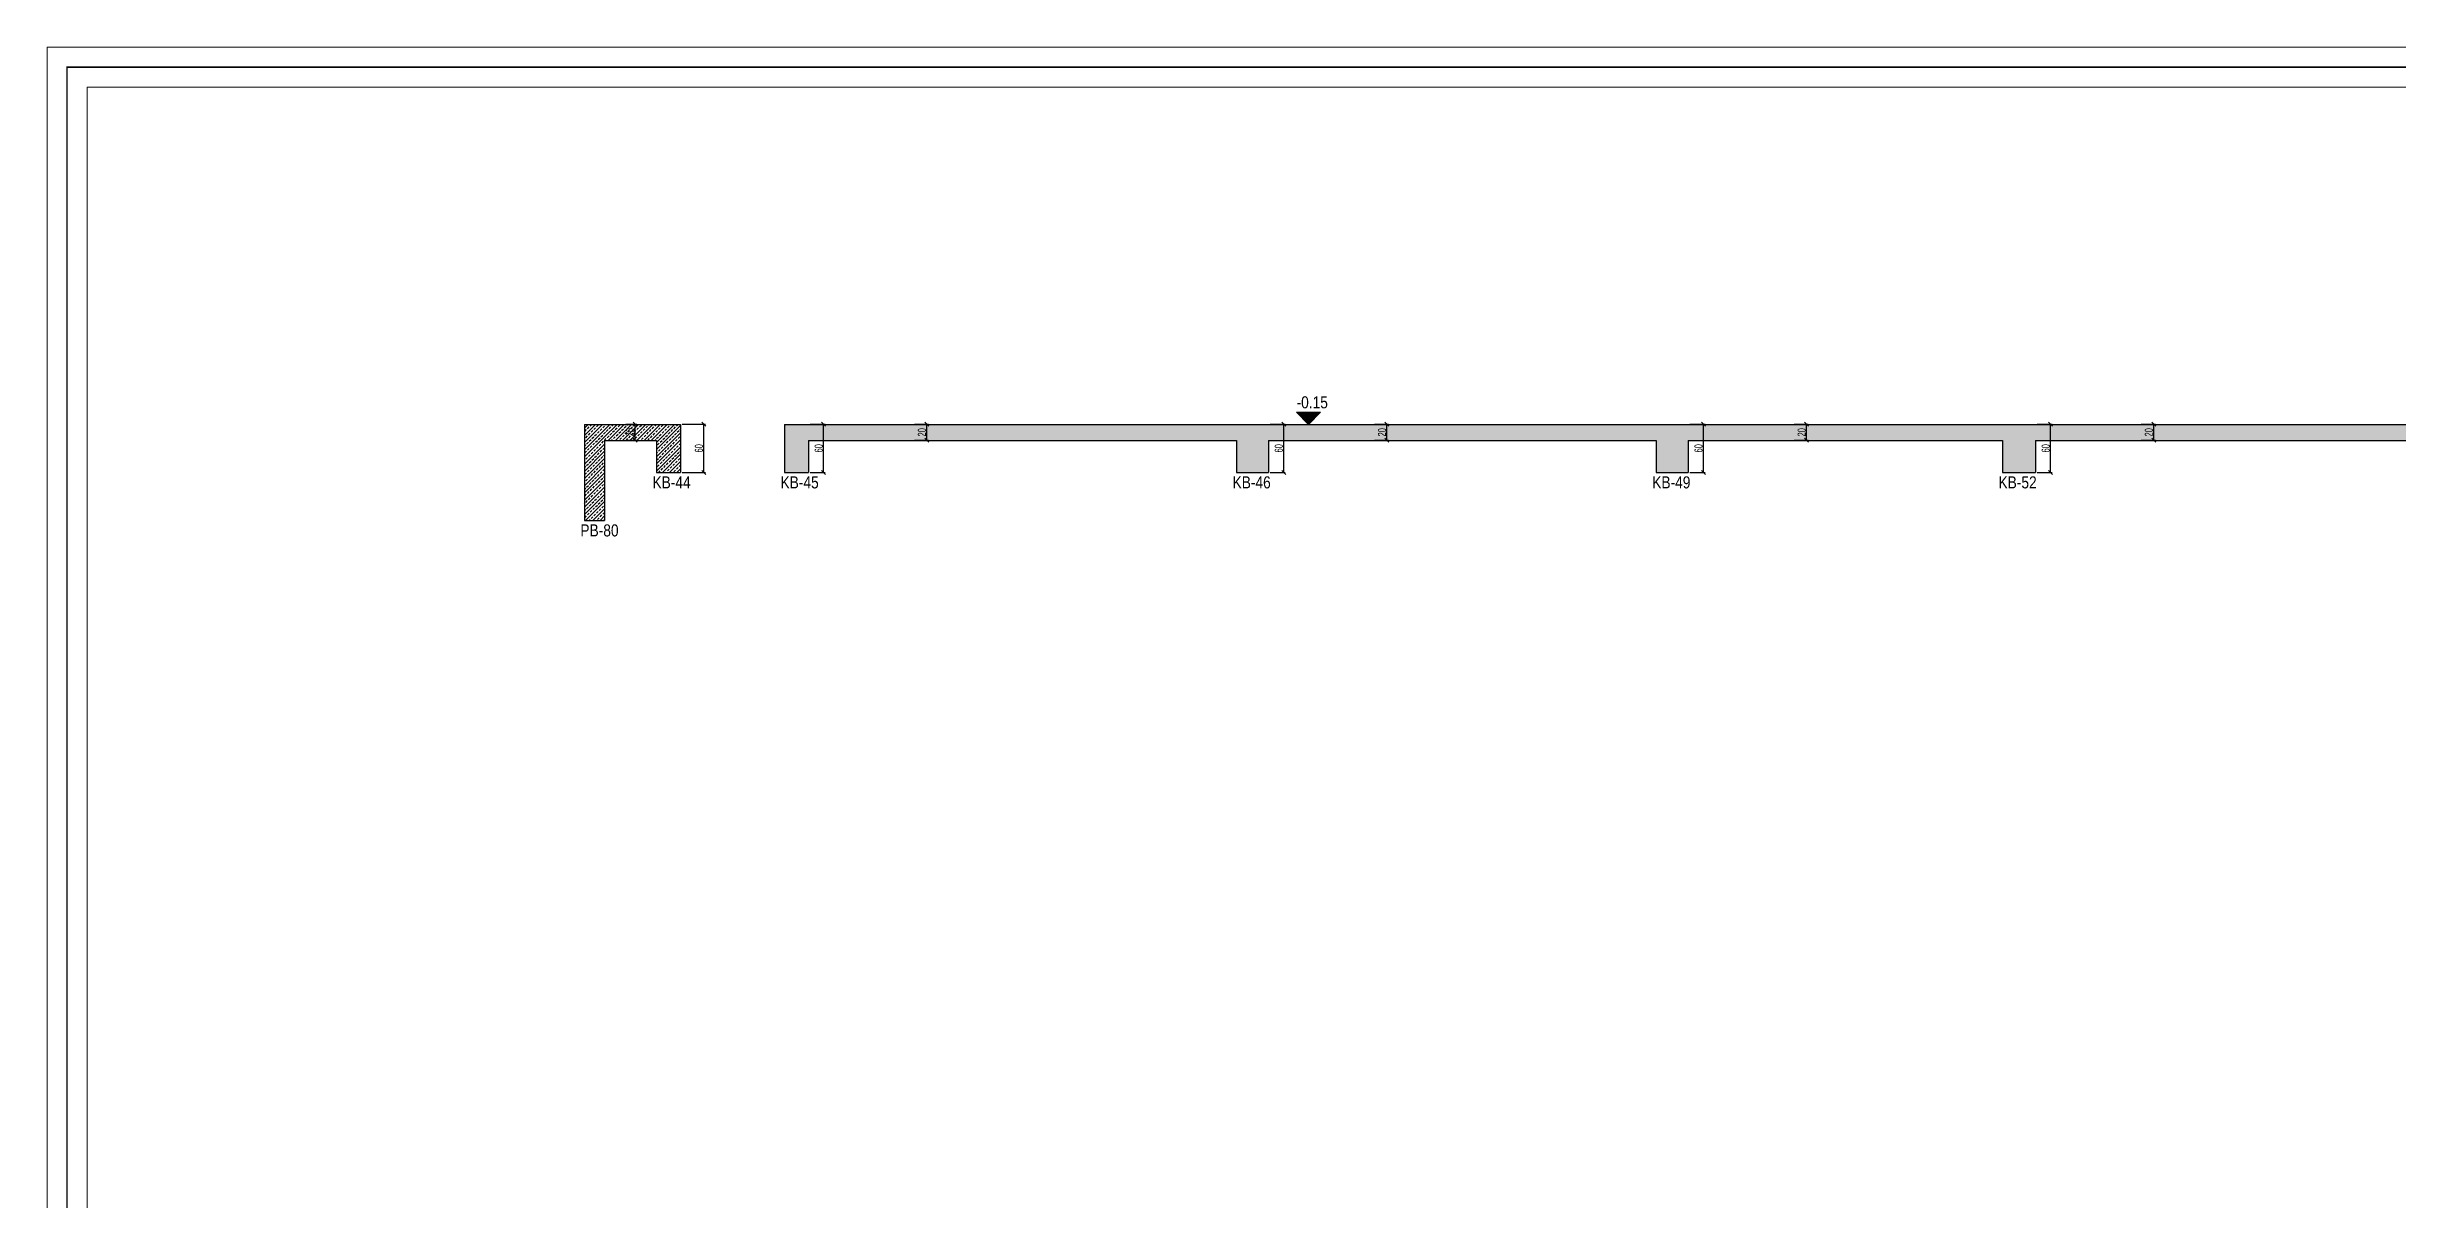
# Model space of a CAD drawing. Header units: millimetres. Extents: x -267 to 94375, y 6431 to 10838.
# Drawn here: x 57214 to 60152, y 9292 to 10732 of the extents above; entities that cross this region are included whole.
import ezdxf

# ---------------------------------------------------------------- set-up
doc = ezdxf.new("R2010")
doc.units = ezdxf.units.MM
doc.header["$LTSCALE"] = 0.0001
for name, color, linetype, lineweight in [('DOSEME SINIRI (BEYKENT)', 2, 'Continuous', 30), ('KIRIS ISMI (BEYKENT)', 40, 'Continuous', 20), ('KOT CIZGI (BEYKENT)', 120, 'Continuous', 20), ('KOT YAZI (BEYKENT)', 7, 'Continuous', 20), ('OLCU (BEYKENT)', 14, 'Continuous', 20), ('PERDE ISMI (BEYKENT)', 240, 'Continuous', 20), ('SHEETSUMMARY-50', 152, 'Continuous', 20), ('SheetView', 40, 'Continuous', 20), ('SheetViewOut', 231, 'Continuous', 20), ('TARAMA (BEYKENT)', 252, 'Continuous', 25)]:
    doc.layers.add(name, color=color, linetype=linetype, lineweight=lineweight)
doc.styles.add('DSMOLC-50', font='bahnschrift light condensed', dxfattribs={"width": 0.75, "height": 10})
doc.styles.add('KLNOLC-25', font='bahnschrift light condensed', dxfattribs={"width": 0.75, "height": 10})
doc.styles.add('KOT (BEYKENT)', font='')
doc.styles.add('YAZI (BEYKENT)', font='')
doc.styles.get('KOT (BEYKENT)').set_extended_font_data('Bahnschrift Light Condensed')
doc.styles.get('YAZI (BEYKENT)').set_extended_font_data('Bahnschrift Light Condensed')
doc.dimstyles.new('DSMOLC-50', dxfattribs={"dimtxt": 10, "dimasz": 5, "dimexe": 2, "dimexo": 2, "dimgap": 1, "dimtad": 1, "dimdec": 1, "dimrnd": 0.5, "dimzin": 12, "dimdsep": 46, "dimtxsty": 'DSMOLC-50', "dimblk": 'OBLIQUE', "dimblk1": 'OBLIQUE', "dimblk2": 'OBLIQUE', "dimcen": 0, "dimclrt": 7, "dimadec": 0, "dimazin": 0, "dimtfac": 1, "dimtdec": 4, "dimtix": 1, "dimtmove": 2, "dimatfit": 3, "dimfxl": 1, "dimtzin": 0, "dimarcsym": 0})
pattern_1 = [(45, (56234.0714, 5999.458), (-4.490128, 4.490128), []), (45, (56238.5616, 5999.458), (-4.490128, 4.490128), [3.175, -1.5875])]

# ---------------------------------------------------------------- blocks, each defined once
blk = doc.blocks.new('_Oblique')
at = {"color": 0, "linetype": 'ByBlock', "lineweight": -2}
blk.add_line((-0.5, -0.5), (0.5, 0.5), dxfattribs=at)
blk = doc.blocks.new('*D1051')
at = {"layer": 'DEFPOINTS', "color": 0, "lineweight": -3, "transparency": 16777216}
for p in [(57935.6, 10260.5), (57949.5, 10260.5), (57935.6, 10240.5)]:
    blk.add_point(p, dxfattribs=at)
at = {"layer": 'OLCU (BEYKENT)', "color": 0, "lineweight": -2, "transparency": 16777216}
for p, q in [((57937.6, 10260.5), (57951.5, 10260.5)), ((57949.5, 10240.5), (57949.5, 10260.5)), ((57937.6, 10240.5), (57951.5, 10240.5))]:
    blk.add_line(p, q, dxfattribs=at)
at = {"layer": 'OLCU (BEYKENT)', "color": 0, "lineweight": -2, "transparency": 16777216, "xscale": 5, "yscale": 5, "zscale": 5}
for p, rotation in [((57949.5, 10260.5), 90), ((57949.5, 10240.5), 270)]:
    blk.add_blockref('_Oblique', p, dxfattribs=dict(at, rotation=rotation))
at = {"layer": 'OLCU (BEYKENT)', "color": 7, "lineweight": -3, "transparency": 16777216, "insert": (57943.4, 10250.5), "char_height": 10, "attachment_point": 5, "rotation": 90, "style": 'KLNOLC-25'}
blk.add_mtext('20', dxfattribs=at)
blk = doc.blocks.new('*D1052')
at = {"layer": 'DEFPOINTS', "color": 0, "lineweight": -3, "transparency": 16777216}
for p in [(58006, 10260.5), (58035.2, 10260.5), (58006, 10200.5)]:
    blk.add_point(p, dxfattribs=at)
at = {"layer": 'OLCU (BEYKENT)', "color": 0, "lineweight": -2, "transparency": 16777216}
for p, q in [((58008, 10260.5), (58037.2, 10260.5)), ((58035.2, 10200.5), (58035.2, 10260.5)), ((58008, 10200.5), (58037.2, 10200.5))]:
    blk.add_line(p, q, dxfattribs=at)
at = {"layer": 'OLCU (BEYKENT)', "color": 0, "lineweight": -2, "transparency": 16777216, "xscale": 5, "yscale": 5, "zscale": 5}
for p, rotation in [((58035.2, 10260.5), 90), ((58035.2, 10200.5), 270)]:
    blk.add_blockref('_Oblique', p, dxfattribs=dict(at, rotation=rotation))
at = {"layer": 'OLCU (BEYKENT)', "color": 7, "lineweight": -3, "transparency": 16777216, "insert": (58029.1, 10230.5), "char_height": 10, "attachment_point": 5, "rotation": 90, "style": 'KLNOLC-25'}
blk.add_mtext('60', dxfattribs=at)
blk = doc.blocks.new('*D1053')
at = {"layer": 'DEFPOINTS', "color": 0, "lineweight": -3, "transparency": 16777216}
for p in [(58166, 10260.5), (58184.9, 10260.5), (58166, 10200.5)]:
    blk.add_point(p, dxfattribs=at)
at = {"layer": 'OLCU (BEYKENT)', "color": 0, "lineweight": -2, "transparency": 16777216}
for p, q in [((58168, 10260.5), (58186.9, 10260.5)), ((58184.9, 10200.5), (58184.9, 10260.5)), ((58168, 10200.5), (58186.9, 10200.5))]:
    blk.add_line(p, q, dxfattribs=at)
at = {"layer": 'OLCU (BEYKENT)', "color": 0, "lineweight": -2, "transparency": 16777216, "xscale": 5, "yscale": 5, "zscale": 5}
for p, rotation in [((58184.9, 10260.5), 90), ((58184.9, 10200.5), 270)]:
    blk.add_blockref('_Oblique', p, dxfattribs=dict(at, rotation=rotation))
at = {"layer": 'OLCU (BEYKENT)', "color": 7, "lineweight": -3, "transparency": 16777216, "insert": (58178.8, 10230.5), "char_height": 10, "attachment_point": 5, "rotation": 90, "style": 'KLNOLC-25'}
blk.add_mtext('60', dxfattribs=at)
blk = doc.blocks.new('*D1054')
at = {"layer": 'DEFPOINTS', "color": 0, "lineweight": -3, "transparency": 16777216}
for p in [(58296.3, 10260.5), (58313.9, 10260.5), (58296.3, 10240.5)]:
    blk.add_point(p, dxfattribs=at)
at = {"layer": 'OLCU (BEYKENT)', "color": 0, "lineweight": -2, "transparency": 16777216}
for p, q in [((58298.3, 10260.5), (58315.9, 10260.5)), ((58313.9, 10240.5), (58313.9, 10260.5)), ((58298.3, 10240.5), (58315.9, 10240.5))]:
    blk.add_line(p, q, dxfattribs=at)
at = {"layer": 'OLCU (BEYKENT)', "color": 0, "lineweight": -2, "transparency": 16777216, "xscale": 5, "yscale": 5, "zscale": 5}
for p, rotation in [((58313.9, 10260.5), 90), ((58313.9, 10240.5), 270)]:
    blk.add_blockref('_Oblique', p, dxfattribs=dict(at, rotation=rotation))
at = {"layer": 'OLCU (BEYKENT)', "color": 7, "lineweight": -3, "transparency": 16777216, "insert": (58307.8, 10250.5), "char_height": 10, "attachment_point": 5, "rotation": 90, "style": 'KLNOLC-25'}
blk.add_mtext('20', dxfattribs=at)
blk = doc.blocks.new('*D1055')
at = {"layer": 'DEFPOINTS', "color": 0, "lineweight": -3, "transparency": 16777216}
for p in [(58741, 10260.5), (58759.9, 10260.5), (58741, 10200.5)]:
    blk.add_point(p, dxfattribs=at)
at = {"layer": 'OLCU (BEYKENT)', "color": 0, "lineweight": -2, "transparency": 16777216}
for p, q in [((58743, 10260.5), (58761.9, 10260.5)), ((58759.9, 10200.5), (58759.9, 10260.5)), ((58743, 10200.5), (58761.9, 10200.5))]:
    blk.add_line(p, q, dxfattribs=at)
at = {"layer": 'OLCU (BEYKENT)', "color": 0, "lineweight": -2, "transparency": 16777216, "xscale": 5, "yscale": 5, "zscale": 5}
for p, rotation in [((58759.9, 10260.5), 90), ((58759.9, 10200.5), 270)]:
    blk.add_blockref('_Oblique', p, dxfattribs=dict(at, rotation=rotation))
at = {"layer": 'OLCU (BEYKENT)', "color": 7, "lineweight": -3, "transparency": 16777216, "insert": (58753.8, 10230.5), "char_height": 10, "attachment_point": 5, "rotation": 90, "style": 'KLNOLC-25'}
blk.add_mtext('60', dxfattribs=at)
blk = doc.blocks.new('*D1056')
at = {"layer": 'DEFPOINTS', "color": 0, "lineweight": -3, "transparency": 16777216}
for p in [(58871.3, 10260.5), (58888.9, 10260.5), (58871.3, 10240.5)]:
    blk.add_point(p, dxfattribs=at)
at = {"layer": 'OLCU (BEYKENT)', "color": 0, "lineweight": -2, "transparency": 16777216}
for p, q in [((58873.3, 10260.5), (58890.9, 10260.5)), ((58888.9, 10240.5), (58888.9, 10260.5)), ((58873.3, 10240.5), (58890.9, 10240.5))]:
    blk.add_line(p, q, dxfattribs=at)
at = {"layer": 'OLCU (BEYKENT)', "color": 0, "lineweight": -2, "transparency": 16777216, "xscale": 5, "yscale": 5, "zscale": 5}
for p, rotation in [((58888.9, 10260.5), 90), ((58888.9, 10240.5), 270)]:
    blk.add_blockref('_Oblique', p, dxfattribs=dict(at, rotation=rotation))
at = {"layer": 'OLCU (BEYKENT)', "color": 7, "lineweight": -3, "transparency": 16777216, "insert": (58882.8, 10250.5), "char_height": 10, "attachment_point": 5, "rotation": 90, "style": 'KLNOLC-25'}
blk.add_mtext('20', dxfattribs=at)
blk = doc.blocks.new('*D1057')
at = {"layer": 'DEFPOINTS', "color": 0, "lineweight": -3, "transparency": 16777216}
for p in [(59265.5, 10260.5), (59284.4, 10260.5), (59265.5, 10200.5)]:
    blk.add_point(p, dxfattribs=at)
at = {"layer": 'OLCU (BEYKENT)', "color": 0, "lineweight": -2, "transparency": 16777216}
for p, q in [((59267.5, 10260.5), (59286.4, 10260.5)), ((59284.4, 10200.5), (59284.4, 10260.5)), ((59267.5, 10200.5), (59286.4, 10200.5))]:
    blk.add_line(p, q, dxfattribs=at)
at = {"layer": 'OLCU (BEYKENT)', "color": 0, "lineweight": -2, "transparency": 16777216, "xscale": 5, "yscale": 5, "zscale": 5}
for p, rotation in [((59284.4, 10260.5), 90), ((59284.4, 10200.5), 270)]:
    blk.add_blockref('_Oblique', p, dxfattribs=dict(at, rotation=rotation))
at = {"layer": 'OLCU (BEYKENT)', "color": 7, "lineweight": -3, "transparency": 16777216, "insert": (59278.3, 10230.5), "char_height": 10, "attachment_point": 5, "rotation": 90, "style": 'KLNOLC-25'}
blk.add_mtext('60', dxfattribs=at)
blk = doc.blocks.new('*D1058')
at = {"layer": 'DEFPOINTS', "color": 0, "lineweight": -3, "transparency": 16777216}
for p in [(59395.7, 10260.5), (59413.3, 10260.5), (59395.7, 10240.5)]:
    blk.add_point(p, dxfattribs=at)
at = {"layer": 'OLCU (BEYKENT)', "color": 0, "lineweight": -2, "transparency": 16777216}
for p, q in [((59397.7, 10260.5), (59415.3, 10260.5)), ((59413.3, 10240.5), (59413.3, 10260.5)), ((59397.7, 10240.5), (59415.3, 10240.5))]:
    blk.add_line(p, q, dxfattribs=at)
at = {"layer": 'OLCU (BEYKENT)', "color": 0, "lineweight": -2, "transparency": 16777216, "xscale": 5, "yscale": 5, "zscale": 5}
for p, rotation in [((59413.3, 10260.5), 90), ((59413.3, 10240.5), 270)]:
    blk.add_blockref('_Oblique', p, dxfattribs=dict(at, rotation=rotation))
at = {"layer": 'OLCU (BEYKENT)', "color": 7, "lineweight": -3, "transparency": 16777216, "insert": (59407.2, 10250.5), "char_height": 10, "attachment_point": 5, "rotation": 90, "style": 'KLNOLC-25'}
blk.add_mtext('20', dxfattribs=at)
blk = doc.blocks.new('*D1059')
at = {"layer": 'DEFPOINTS', "color": 0, "lineweight": -3, "transparency": 16777216}
for p in [(59699.4, 10260.5), (59718.3, 10260.5), (59699.4, 10200.5)]:
    blk.add_point(p, dxfattribs=at)
at = {"layer": 'OLCU (BEYKENT)', "color": 0, "lineweight": -2, "transparency": 16777216}
for p, q in [((59701.4, 10260.5), (59720.3, 10260.5)), ((59718.3, 10200.5), (59718.3, 10260.5)), ((59701.4, 10200.5), (59720.3, 10200.5))]:
    blk.add_line(p, q, dxfattribs=at)
at = {"layer": 'OLCU (BEYKENT)', "color": 0, "lineweight": -2, "transparency": 16777216, "xscale": 5, "yscale": 5, "zscale": 5}
for p, rotation in [((59718.3, 10260.5), 90), ((59718.3, 10200.5), 270)]:
    blk.add_blockref('_Oblique', p, dxfattribs=dict(at, rotation=rotation))
at = {"layer": 'OLCU (BEYKENT)', "color": 7, "lineweight": -3, "transparency": 16777216, "insert": (59712.2, 10230.5), "char_height": 10, "attachment_point": 5, "rotation": 90, "style": 'KLNOLC-25'}
blk.add_mtext('60', dxfattribs=at)
blk = doc.blocks.new('*D1060')
at = {"layer": 'DEFPOINTS', "color": 0, "lineweight": -3, "transparency": 16777216}
for p in [(59829.6, 10260.5), (59847.2, 10260.5), (59829.6, 10240.5)]:
    blk.add_point(p, dxfattribs=at)
at = {"layer": 'OLCU (BEYKENT)', "color": 0, "lineweight": -2, "transparency": 16777216}
for p, q in [((59831.6, 10260.5), (59849.2, 10260.5)), ((59847.2, 10240.5), (59847.2, 10260.5)), ((59831.6, 10240.5), (59849.2, 10240.5))]:
    blk.add_line(p, q, dxfattribs=at)
at = {"layer": 'OLCU (BEYKENT)', "color": 0, "lineweight": -2, "transparency": 16777216, "xscale": 5, "yscale": 5, "zscale": 5}
for p, rotation in [((59847.2, 10260.5), 90), ((59847.2, 10240.5), 270)]:
    blk.add_blockref('_Oblique', p, dxfattribs=dict(at, rotation=rotation))
at = {"layer": 'OLCU (BEYKENT)', "color": 7, "lineweight": -3, "transparency": 16777216, "insert": (59841.1, 10250.5), "char_height": 10, "attachment_point": 5, "rotation": 90, "style": 'KLNOLC-25'}
blk.add_mtext('20', dxfattribs=at)

msp = doc.modelspace()

# ---------------------------------------------------------------- hatches: boundary and pattern name
at = {"layer": 'KOT CIZGI (BEYKENT)'}
msp.add_hatch(color=256, dxfattribs=at).paths.add_polyline_path([(58775.96, 10275.47), (58790.96, 10260.47), (58805.96, 10275.47)])
at = {"layer": 'TARAMA (BEYKENT)', "lineweight": -3}
h = msp.add_hatch(dxfattribs=at)
h.set_pattern_fill('ANSI33', color=256)
h.set_pattern_definition(pattern_1)
h.paths.add_polyline_path([(57911.04, 10240.47), (57911.04, 10260.47), (57885.96, 10260.47), (57885.96, 10140.47), (57911.04, 10140.47)])
h = msp.add_hatch(dxfattribs=at)
h.set_pattern_fill('ANSI33', color=256)
h.set_pattern_definition(pattern_1)
h.paths.add_polyline_path([(58006.04, 10260.47), (57911.04, 10260.47), (57911.04, 10240.47), (57976.04, 10240.47), (57976.04, 10200.47), (58006.04, 10200.47)])
h = msp.add_hatch(dxfattribs=at)
h.set_pattern_fill('ANSI33', color=256)
h.set_pattern_definition(pattern_1)
h.paths.add_polyline_path([(58166.04, 10240.47), (58700.96, 10240.47), (58700.96, 10200.47), (58741.04, 10200.47), (58741.04, 10240.47), (59225.44, 10240.47), (59225.44, 10200.47), (59265.46, 10200.47), (59265.46, 10240.47), (59658.15, 10240.47), (59658.15, 10200.47), (59699.35, 10200.47), (59699.35, 10240.47), (60366.04, 10240.47), (60366.04, 10200.47), (60406.04, 10200.47), (60406.04, 10240.47), (60845.86, 10240.47), (60845.86, 10200.47), (60911.25, 10200.47), (60911.25, 10240.47), (61397.18, 10240.47), (61397.18, 10200.47), (61440.78, 10200.47), (61440.78, 10240.47), (62081.04, 10240.47), (62081.04, 10200.47), (62121.04, 10200.47), (62121.04, 10240.47), (62971.04, 10240.47), (62971.04, 10200.47), (63011.04, 10200.47), (63011.04, 10240.47), (63518.33, 10240.47), (63518.33, 10200.47), (63560.5, 10200.47), (63560.5, 10240.47), (64226.03, 10240.47), (64226.03, 10200.47), (64256.11, 10200.47), (64256.11, 10260.47), (58136.04, 10260.47), (58136.04, 10200.47), (58166.04, 10200.47)])

# ---------------------------------------------------------------- linework, layer by layer
at = {"layer": 'DOSEME SINIRI (BEYKENT)'}
for p, q in [((57885.96, 10260.47), (57911.04, 10260.47)), ((57885.96, 10260.47), (57885.96, 10140.47)), ((57911.04, 10260.47), (58006.04, 10260.47)), ((58006.04, 10260.47), (58006.04, 10200.47)), ((58136.04, 10260.47), (64256.11, 10260.47)), ((58136.04, 10260.47), (58136.04, 10200.47)), ((57911.04, 10240.47), (57911.04, 10140.47)), ((57911.04, 10240.47), (57976.04, 10240.47)), ((57976.04, 10240.47), (57976.04, 10200.47)), ((58166.04, 10240.47), (58166.04, 10200.47)), ((58166.04, 10240.47), (58700.96, 10240.47)), ((58700.96, 10240.47), (58700.96, 10200.47)), ((58741.04, 10240.47), (58741.04, 10200.47)), ((58741.04, 10240.47), (59225.44, 10240.47)), ((59225.44, 10240.47), (59225.44, 10200.47)), ((59265.46, 10240.47), (59265.46, 10200.47)), ((59265.46, 10240.47), (59658.15, 10240.47)), ((59658.15, 10240.47), (59658.15, 10200.47)), ((59699.35, 10240.47), (59699.35, 10200.47)), ((59699.35, 10240.47), (60366.04, 10240.47)), ((57976.04, 10200.47), (58006.04, 10200.47)), ((58136.04, 10200.47), (58166.04, 10200.47)), ((58700.96, 10200.47), (58741.04, 10200.47)), ((59225.44, 10200.47), (59265.46, 10200.47)), ((59658.15, 10200.47), (59699.35, 10200.47)), ((57885.96, 10140.47), (57911.04, 10140.47))]:
    msp.add_line(p, q, dxfattribs=at)
at = {"layer": 'KOT CIZGI (BEYKENT)'}
for p, q in [((58770.96, 10260.47), (58810.96, 10260.47)), ((58775.96, 10275.47), (58805.96, 10275.47)), ((58790.96, 10260.47), (58775.96, 10275.47)), ((58790.96, 10260.47), (58805.96, 10275.47))]:
    msp.add_line(p, q, dxfattribs=at)
at = {"layer": 'SHEETSUMMARY-50', "const_width": 2, "flags": 128}
msp.add_lwpolyline([(57239.42, 6556.81), (72579.28, 6556.81), (72579.28, 10706.81), (57239.42, 10706.81)], close=True, dxfattribs=at)
at = {"layer": 'SheetView'}
msp.add_lwpolyline([(57264.42, 6581.81), (71954.28, 6581.81), (71954.28, 10681.81), (57264.42, 10681.81)], close=True, dxfattribs=at)
at = {"layer": 'SheetViewOut'}
msp.add_lwpolyline([(57214.42, 6531.81), (72604.28, 6531.81), (72604.28, 10731.81), (57214.42, 10731.81)], close=True, dxfattribs=at)

# ---------------------------------------------------------------- texts
at = {"layer": 'KIRIS ISMI (BEYKENT)', "style": 'YAZI (BEYKENT)'}
for s, p in [('KB-44', (57971.04, 10180.47)), ('KB-45', (58131.04, 10180.47)), ('KB-46', (58695.96, 10180.47)), ('KB-49', (59220.44, 10180.47)), ('KB-52', (59653.15, 10180.47))]:
    msp.add_text(s, height=15, dxfattribs=at).set_placement(p)
at = {"layer": 'KOT YAZI (BEYKENT)', "style": 'KOT (BEYKENT)'}
msp.add_text('-0.15', height=15, dxfattribs=at).set_placement((58775.96, 10280.47))
at = {"layer": 'PERDE ISMI (BEYKENT)', "style": 'YAZI (BEYKENT)'}
msp.add_text('PB-80', height=15, dxfattribs=at).set_placement((57880.96, 10120.47))

# ---------------------------------------------------------------- dimensions: what is measured, and where the dimension line sits
at = {"layer": 'OLCU (BEYKENT)', "lineweight": -3}
for base, p1, p2, picture, middle in [((57949.48, 10260.47), (57935.63, 10240.47), (57935.63, 10260.47), '*D1051', (57943.38, 10250.47)), ((58035.18, 10260.47), (58006.04, 10200.47), (58006.04, 10260.47), '*D1052', (58029.08, 10230.47)), ((58184.94, 10260.47), (58166.04, 10200.47), (58166.04, 10260.47), '*D1053', (58178.83, 10230.47)), ((58313.92, 10260.47), (58296.31, 10240.47), (58296.31, 10260.47), '*D1054', (58307.81, 10250.47)), ((58759.94, 10260.47), (58741.04, 10200.47), (58741.04, 10260.47), '*D1055', (58753.83, 10230.47)), ((58888.92, 10260.47), (58871.31, 10240.47), (58871.31, 10260.47), '*D1056', (58882.81, 10250.47)), ((59284.36, 10260.47), (59265.46, 10200.47), (59265.46, 10260.47), '*D1057', (59278.26, 10230.47)), ((59413.34, 10260.47), (59395.74, 10240.47), (59395.74, 10260.47), '*D1058', (59407.24, 10250.47)), ((59718.25, 10260.47), (59699.35, 10200.47), (59699.35, 10260.47), '*D1059', (59712.15, 10230.47)), ((59847.23, 10260.47), (59829.63, 10240.47), (59829.63, 10260.47), '*D1060', (59841.13, 10250.47))]:
    dim = msp.add_linear_dim(base=base, p1=p1, p2=p2, angle=90, dimstyle='DSMOLC-50', override={"dimtxsty": 'KLNOLC-25'}, dxfattribs=at)
    dim.commit()
    dim.dimension.update_dxf_attribs({"geometry": picture, "text_midpoint": middle})

doc.saveas('drawing.dxf')
